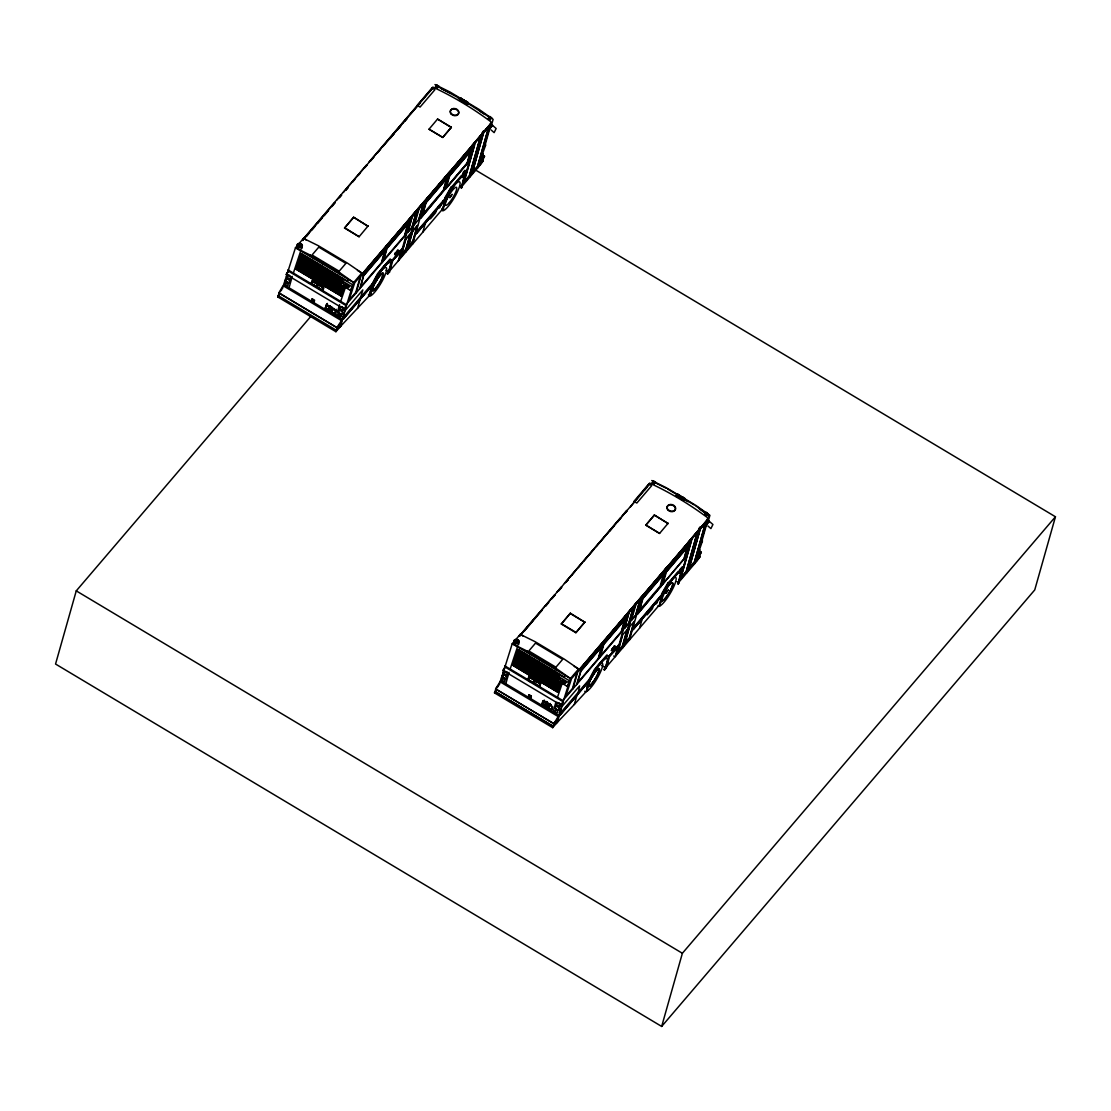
<?xml version="1.0" encoding="UTF-8"?>
<svg xmlns="http://www.w3.org/2000/svg" width="1111" height="1111" viewBox="0 0 1111 1111"><rect width="100%" height="100%" fill="white"/><g stroke="black" fill="none" stroke-linecap="round" stroke-linejoin="round"><path stroke-width="1.5" d="M332.133 307.261L332.106 308.303L331.536 307.525M548.64 707.874L548.556 707.11L549.098 708.068M332.106 308.552L331.981 307.386L332.106 308.303M334.147 309.594L333.661 308.344M549.431 703.791L548.417 703.791M550.917 705.568L550.723 704.43M546.834 703.36L547.265 702.36L546.834 703.36L545.751 701.527M331.786 311.635L332.3 312.149L331.536 311.483M329.967 306.511L330.259 307.553M700.388 526.892L699.861 527.906M545.14 702.138L544.945 701.291M544.945 701.513L545.626 702.083M328.148 309.066L329.134 309.955M545.932 706.249L544.876 704.916L545.126 705.777M329.884 306.247L330.745 306.747M330.481 306.386L330.064 307.386L329.509 306.761M699.319 528.475L699.666 527.683M699.694 527.753L699.375 528.475M435.512 87.019L436.873 85.005L438.678 86.408L437.373 87.936L435.512 87.019L436.873 85.005M437.373 87.936L438.734 85.922M652.282 482.993L653.643 480.98L655.448 482.382L654.143 483.91L652.282 482.993L653.643 480.98M654.143 483.91L655.504 481.896M333.494 308.511L332.647 308.802L333.744 308.622M550.348 704.818L549.584 704.249L550.5 704.513M328.662 309.677L329.856 310.691L329.273 309.636M545.432 705.652L546.862 706.11M546.306 702.791L547.07 701.61M682.821 567.527L680.168 571.054L679.918 569.457L682.571 567.415L680.168 571.054M328.176 305.317L328.856 306.108M310.691 316.566L76.256 590.871L55.55 664.031L661.67 1026.439L1034.744 589.927L1055.45 516.768L474.647 169.497M340.66 326.148L335.911 331.703L277.722 296.915L278.097 295.568L336.383 330.245M336.23 330.161L340.563 323.62L337.022 327.773L278.833 292.985L282.388 286.777L283.236 285.805L341.424 320.593L337.175 327.217L335.911 331.703M278.347 295.554L279.083 292.957L337.119 327.662M282.375 288.832L295.47 247.753L303.484 238.379L318.413 245.753L347.507 263.154L361.825 273L356.214 292.832M284.583 282.291L284.805 281.514M289.041 287.805L292.276 276.403M310.025 256.447L310.386 255.141L295.47 247.753L353.659 282.541L339.452 327.551L370.477 294.457M313.496 258.53L313.871 257.224M312.191 298.859L311.622 300.873L313.969 302.331L314.58 300.192L312.149 298.734L311.552 300.887L313.899 302.234M322.259 263.779L322.634 262.46M326.731 266.446L327.106 265.126M368.13 225.922L359.089 236.74L344.535 228.047L353.59 217.228L368.047 226.269L353.59 217.228M335.272 271.556L335.647 270.237M335.855 311.76L334.8 314.205L325.092 308.414L327.231 303.525L326.217 307.108M339.105 273.848L339.48 272.528L310.386 255.141M343.952 288.055L344.479 286.832L343.952 288.055L298.651 260.96L298.998 259.932L350.409 290.388L352.867 284.874L343.049 279L340.591 284.513L341.549 283.388M334.8 314.205L335.814 310.622L326.106 304.831M336.327 316.066L339.549 304.664M359.089 236.74L344.632 227.699M344.743 309.455L345.868 305.469L288.221 271.001L286.249 274.486L344.743 309.455L346.438 304.803L287.943 269.834M340.605 326.342L345.021 310.733L362.811 289.902L357.561 308.497M343.368 319.065L372.74 284.708L342.757 318.704L343.368 319.065L372.963 283.93L378.268 273.889L390.614 259.46M449.955 171.302L361.2 275.167L490.965 123.835L361.797 274.959M359.811 288.61L364.811 270.959L360.728 286.916L381.42 262.71L385.85 247.017M364.297 274.625L365.227 271.32L385.6 247.489L384.656 250.808M383.698 266.473L384.295 266.834A18.623 3.986 -59.1 0 0 371.032 293.804L370.435 293.443A18.623 3.986 -59.1 0 1 383.698 266.473A18.623 3.986 -59.1 0 1 387.281 273.723L389.475 272.237L392.697 260.835L390.003 259.099L377.671 273.528L372.352 283.569L369.727 295.332L372.352 283.569L342.98 317.927L343.591 318.288M381.712 263.001L386.697 245.35M382.864 261.64L387.864 243.989M409.959 114.461L432.332 88.769M388.211 244.267L383.767 259.946L404.46 235.74L408.904 220.061M429.013 129.209L442.803 137.445L429.013 129.209L437.567 119.058L451.358 127.293L442.803 137.445M402.376 248.433L392.086 260.474L388.864 271.876L387.281 273.723M394.627 254.488L397.752 249.864L399.113 250.683L398.696 252.128L396.002 255.294L394.627 254.488L397.335 251.322L398.696 252.128M396.002 255.294L399.113 250.683M437.567 119.058L451.288 127.515M404.751 236.032L409.751 218.381M398.28 260.849L401.515 249.447L401.89 250.6L391.864 261.252L401.89 250.6M399.141 259.835L411.431 216.423L425.027 200.522L412.736 243.934M405.959 250.878L417.819 208.951M405.946 251.891L418.236 208.465M406.779 249.919L418.639 207.979M418.93 219.422L423.472 203.41L418.986 208.646M448.622 172.885L443.636 190.536L420.5 218.409L425.499 200.73M416.347 233.685L445.608 199.452L415.736 233.324L416.347 233.685L445.83 198.661L452.385 187.176L462.273 175.607L465.606 175.538M426.735 198.494L422.194 216.423L427.193 198.73M459.468 100.004L460.912 98.018L462.593 99.559L461.287 101.087L459.468 100.004L460.912 98.018M422.819 232.143L425.819 221.52M461.287 101.087L462.718 99.115M462.204 101.629L463.634 99.657L465.328 101.184L464.023 102.712L462.204 101.629L463.634 99.657M431.54 214.84L430.401 218.839L435.609 212.743L436.734 208.757M431.401 216.062L431.623 215.284M464.023 102.712L465.453 100.74M432.623 214.645L432.846 213.867M464.926 103.254L466.356 101.282L468.05 102.823L466.745 104.351L464.926 103.254L466.356 101.282M466.745 104.351L468.175 102.365M437.706 207.618L437.928 206.84M447.775 174.552L443.345 190.245L422.652 214.451M449.094 173.122L443.636 190.536M450.413 171.58L445.414 189.259L469.356 161.248M470.245 151.457L471.189 148.138L450.816 171.969L449.427 175.01M442.747 201.73L442.97 200.938M461.773 186.579L464.995 175.163L461.662 175.246L451.774 186.815L445.219 198.3L442.595 210.076C446.58 198.105 451.913 185.968 461.607 177.08L464.454 177.385L461.44 188.023L463.842 177.024L461.009 176.705L452.135 187.079L446.122 197.758L443.539 206.882M442.595 210.076L445.83 198.661L444.761 198.036L451.33 186.551M465.19 171.08L465.453 172.677L462.787 174.705L465.19 171.08L464.967 173.191L465.37 172.08M463.398 175.066L463.134 173.483M467.3 163.65L472.3 145.999M461.44 188.023L469.995 159.692L420.5 218.409M470.439 158.095L474.98 142.069L490.368 124.057L361.658 275.445M465.62 176.038L474.328 145.291M480.341 136.903L469.425 175.496L464.106 181.982L475.425 142.347L474.661 142.111M469.522 175.649L480.605 136.472L475.189 142.805M469.717 176.274L481.591 134.334M482.049 133.195L482.285 132.376M470.147 176.76L482.438 133.348M471.356 174.358L483.216 132.431M483.424 131.598L482.882 132.112M472.55 171.844L483.466 133.237M488.604 127.237L477.674 165.845L472.244 172.469L483.327 133.292L488.826 126.862L477.744 166.025M477.605 168.039L490.354 124.89M482.716 154.707L481.23 158.567L482.854 154.79M484.896 145.86L490.354 126.557M479.383 165.303L481.021 160.789L484.549 156.234L481.577 154.457M484.549 156.234L481.021 160.789M492.34 125.724L491.284 124.432L492.34 125.724L489.715 128.779M483.813 157.526L482.841 160.97L480.035 164.247M494.492 692.889L494.867 691.542L553.056 726.344L552.681 727.677L494.492 692.889L496.27 690.82M495.603 688.959L500.006 681.779L558.194 716.567L553.792 723.747L495.603 688.959L498.27 685.848M501.353 678.279L501.575 677.488M655.448 482.382L666.642 487.923L695.736 505.324L709.915 515.337L708.249 521.226L706.096 523.739L707.763 517.837A214.423 130.279 40.5 0 0 649.574 483.049L649.102 484.743L519.184 636.284L554.695 594.718M505.824 683.779L509.046 672.377M519.323 635.77L520.254 634.353L535.183 641.741L564.277 659.129L578.595 668.975L572.984 688.806M526.795 652.435L527.169 651.115L512.24 643.727L499.297 684.904M530.28 654.518L530.641 653.199M528.392 696.861L530.669 698.208L528.392 696.861L528.961 694.833L531.239 696.194M539.043 659.753L539.404 658.434M543.501 662.42L543.876 661.101M561.319 624.021L570.36 613.203L584.817 622.243L575.859 632.715L561.319 624.021L570.36 613.203M552.042 667.53L552.417 666.211M541.862 704.388L542.876 700.805L552.584 706.61L551.57 710.193L541.862 704.388L543.473 700.722M542.987 703.082L543.668 700.694M555.889 669.822L556.264 668.516L527.169 651.115M557.361 680.501L559.819 674.974L569.637 680.849L567.179 686.362L557.361 680.501L558.333 679.363M553.097 712.054L555.861 702.277M575.859 632.715L584.914 621.91M553.889 723.636L495.756 689.042L495.117 691.528L553.153 726.233L553.736 723.553L557.333 719.595L553.792 723.747M553 726.136L556.458 722.094L557.18 719.511M503.019 670.461L505.561 666.308L503.019 670.461L561.513 705.429L563.208 700.777L504.713 665.808M563.208 700.777L561.513 705.429M557.375 722.317L561.791 706.707L579.595 685.89L577.942 694.222L559.541 714.679L560.138 715.04L589.51 680.682L578.387 692.625M560.138 715.04L589.733 679.904L595.038 669.864L607.384 655.434M666.725 567.277L577.984 671.155L707.735 519.809L578.567 670.933M576.595 684.584L582.039 667.197M581.928 667.211L577.498 682.89L598.19 658.684L602.62 642.991M581.067 670.613L581.997 667.294M574.22 666.378L578.595 668.975L570.429 678.529L556.222 723.539L574.331 704.485L576.901 695.375M607.134 658.448A18.623 3.986 -59.1 0 1 604.051 669.711L606.245 668.211L609.467 656.809L606.773 655.073L594.441 669.502L589.122 679.543L586.497 691.306L589.122 679.543L559.763 713.901L560.361 714.262M601.426 646.783L602.37 643.463M598.482 658.976L603.481 641.325M599.634 657.629L604.634 639.978M648.643 484.465L630.451 506.908M604.981 640.242L600.537 655.934L621.23 631.715L625.674 616.036M668.128 523.267L659.573 533.433L645.783 525.184L654.337 515.032L668.058 523.503L654.337 515.032M605.634 667.85L608.856 656.448L619.146 644.408M611.411 650.463L614.522 645.838L615.883 646.658L615.48 648.116L612.772 651.282L611.411 650.463L614.522 645.838M612.772 651.282L615.883 646.658M621.521 632.006L626.535 614.355M615.925 655.823L628.201 612.397L641.797 596.496L629.506 639.922L628.159 639.103M608.647 657.226L618.66 646.574L618.285 645.422L615.05 656.837L613.703 656.018M622.438 635.159L617.966 650.949L622.813 645.283L627.284 629.479L622.438 635.159L618.285 650.407M628.882 612.619L624.354 628.645L628.923 623.299L633.451 607.273M622.66 645.283L626.979 630.048M622.729 646.852L634.589 604.926M622.715 647.866L635.006 604.44M623.549 645.894L635.409 603.967M625.146 642.422L629.451 627.187M635.936 604.634L631.229 620.646L635.714 615.397L640.242 599.385L635.77 604.62M639.95 599.94L635.603 615.3L631.59 619.98M629.618 637.186L633.937 621.952M659.573 533.433L645.852 524.961M685.668 556.944L637.27 614.383L642.269 596.704M661.767 595.065L632.52 629.298L633.117 629.659L662.6 594.649L669.155 583.164L679.043 571.596L682.376 571.512M643.505 594.468L638.964 612.397L643.977 594.718M639.242 622.091L638.936 623.215L641.852 619.035M676.252 495.978L677.682 493.992L679.376 495.534L678.071 497.061L676.252 495.978L677.682 493.992M639.589 628.118L642.602 617.508M678.071 497.061L679.501 495.089M678.974 497.603L680.404 495.631L682.098 497.159L680.793 498.686L678.974 497.603L680.404 495.631M648.31 610.814L647.171 614.814L652.379 608.731L653.504 604.731M648.185 612.05L648.407 611.258M680.793 498.686L682.223 496.714M649.393 610.619L649.616 609.842M681.696 499.242L683.14 497.256L684.82 498.797L683.515 500.325L681.696 499.242L683.14 497.256M683.515 500.325L684.959 498.353M654.476 603.592L654.698 602.815M664.545 570.526L660.115 586.219L639.422 610.425M665.406 568.86L660.864 586.789L665.864 569.096M667.183 567.554L661.725 584.969M663.086 583.539L667.517 567.86M683.779 559.333L688.223 543.64L667.6 567.943L666.197 570.985M659.517 597.704L659.74 596.926M681.765 571.151L678.432 571.235L668.558 582.789L661.989 594.288L659.379 606.05C663.35 594.079 668.683 581.942 678.377 573.054L681.224 573.359L678.21 584.011L680.612 572.998L677.779 572.693L668.919 583.053L662.892 593.732L659.892 604.37L604.051 669.711M659.379 606.05L662.6 594.649L661.545 594.01L668.1 582.525M687.029 547.431L688.639 541.696M679.557 570.693L681.96 567.054M684.07 559.625L689.07 541.974M678.543 582.553L680.849 574.401M678.21 584.011L686.765 555.667L637.27 614.383M687.223 554.07L691.75 538.043L707.138 520.031L578.428 671.419M682.39 572.012L691.098 541.265M697.375 532.461L686.292 571.623L680.876 577.956L692.209 538.321L688.612 541.696M686.501 572.248L698.361 530.322M698.916 529.072L699.069 528.35M686.917 572.748L699.208 529.322M688.126 570.346L699.986 528.405M700.097 529.267L689.014 568.443L694.514 561.999L705.596 522.837M694.389 564.013L707.124 520.865M708.61 516.504L708.985 515.157L695.597 505.769M701.666 541.835L707.124 522.531M696.166 561.277L697.791 556.778L700.583 553.5L699.611 556.944M708.054 520.406L709.11 521.698L708.054 520.406L706.318 522.448M697.791 556.778L701.319 552.209L698.361 550.445M701.319 552.209L697.944 556.861M661.67 1026.439L682.376 953.28L1055.45 516.768M546.445 703.527L547.265 703.346M547.667 702.61L546.654 703.207M548.251 703.374L548.792 704.263M332.62 308.539L331.786 308.427M549.639 704.152L549.681 705.082L550.5 704.693M293.373 273.07L300.734 250.905M510.143 669.058L517.518 646.88M295.845 269.195L296.373 267.973L341.674 295.068L341.327 296.095L295.845 269.195L296.373 267.973M296.54 267.14L297.068 265.918L342.382 293.012L342.021 294.04L296.54 267.14L297.068 265.918M297.248 265.085L297.776 263.863L343.077 290.943L342.73 291.971L297.248 265.085L297.776 263.863M297.942 263.015L298.47 261.793L343.785 288.888L343.438 289.915L297.942 263.015L298.47 261.793M299.345 258.905L299.873 257.683L340.494 281.958L340.133 282.986L299.345 258.905L299.873 257.683M300.053 256.849L300.581 255.627L341.188 279.903L340.841 280.93L300.053 256.849L300.581 255.627M300.748 254.78L301.289 253.558L341.896 277.847L341.535 278.875L300.748 254.78L301.289 253.558M298.651 260.96L299.178 259.738M311.052 283.652L312.066 280.666L323.884 287.721L322.87 290.707M311.483 283.583L316.635 286.666L317.482 284.194L312.33 281.111L311.483 283.749L312.427 281.319L317.302 284.235L316.371 286.666L317.121 284.43M323.009 287.943L322.246 290.179L323.176 287.749L318.413 284.902M339.966 283.18L340.494 281.958M340.66 281.125L341.188 279.903M341.369 279.069L341.896 277.847M340.813 283.555L342.646 278.194L347.576 281.139L348.201 279.292M342.049 281.93L343.049 279M341.146 296.29L341.674 295.068M341.855 294.221L342.382 293.012M342.549 292.165L343.077 290.943M343.257 290.11L343.785 288.888M340.674 301.359L345.743 286.499C348.354 284.652 343.73 283.736 345.743 286.374M512.615 665.17L513.143 663.947L558.444 691.042L557.916 692.264L512.615 665.17L557.916 692.264M513.31 663.114L513.851 661.892L559.152 688.987L558.625 690.209L513.31 663.114L558.625 690.209M514.018 661.059L514.546 659.837L559.861 686.931L559.319 688.14L514.018 661.059L559.319 688.14M514.726 658.99L515.254 657.781L560.555 684.862L560.027 686.084L514.726 658.99L560.027 686.084M515.421 656.934L515.948 655.712L561.263 682.807L560.722 684.029L515.421 656.934L560.722 684.029M516.129 654.879L516.657 653.657L557.264 677.946L556.736 679.154L516.129 654.879L556.736 679.154M516.823 652.824L517.351 651.601L557.958 675.877L557.43 677.099L516.823 652.824L557.43 677.099M517.532 650.768L518.059 649.546L558.666 673.821L558.139 675.044L517.532 650.768L558.139 675.044M527.822 679.626L528.85 676.641L540.654 683.709L539.64 686.681M534.419 683.112L535.183 680.876L539.96 683.737L539.016 686.154L534.238 683.293L535.085 680.668L540.196 683.723L539.363 686.209L534.238 683.154M557.583 679.543L559.416 674.169L564.346 677.113L564.971 675.266M558.833 677.904L559.819 674.974M557.458 697.333L562.513 682.487C565.124 680.668 560.5 679.779 562.527 682.348M700.124 527.378L700.333 526.85M329.87 307.025L330.009 305.956M325.092 308.414L327.231 303.525M327.495 304.108L325.62 308.4L334.411 313.663L336.286 309.358M329.203 306.65L329.342 305.692M329.05 306.775L329.564 305.831M329.55 306.039L332.578 308.316M544.265 700.083L542.39 704.388L551.181 709.637L552.431 706.777M545.987 702.624L546.112 701.666M545.834 702.749L546.473 701.499M546.195 702.61L546.779 701.93M545.445 705.249L544.626 705.471M546.793 706.054L546.195 705.86M547.459 707.165L548.112 706.943M548.709 704.485L548.89 703.846M549.153 704.541L549.167 703.777M551.57 710.193L552.639 707.735M466.037 171.83L466.259 171.038L465.62 171.691M488.284 118.377L490.062 119.627L488.284 118.377L489.798 116.447L491.562 117.697L490.062 119.627M708.332 513.685L706.832 515.615L705.054 514.351L706.568 512.435L708.138 514.087M706.568 512.435L705.054 514.351M706.832 515.615L705.263 513.962M331.439 307.483L332.092 308.136M465.134 172.358L465.815 171.316M682.057 568.054L682.737 567.11M682.265 567.86L681.737 569.165L682.807 567.29M366.658 164.803L302.553 239.795L302.872 240.573M368.894 162.164L431.873 88.491M303.289 239.268L328.231 210.09M329.314 208.826L334.703 202.521M336.855 200.008L341.16 194.967M343.313 192.453L400.196 125.89M402.363 123.349L406.709 118.28M303.011 240.059L327.745 211.118M345.743 190.064L347.993 187.44M352.493 182.176L354.742 179.538M358.103 175.594L360.353 172.969M364.852 167.705L367.102 165.067M370.477 161.123L373.851 157.179M377.226 153.235L380.601 149.277M382.851 146.652L419.958 103.24M306.4 236.449L308.622 233.838M311.969 229.921L315.316 226.005M317.538 223.394L321.996 218.187M324.231 215.576L328.689 210.354M331.87 206.646L335.147 202.799M339.452 197.758L341.716 195.119M346.09 189.995L348.285 187.426M390.058 138.556L394.141 133.778M397.391 129.973L400.654 126.168M404.987 121.085L407.168 118.544M288.221 271.001L288.791 270.334L286.249 274.486M278.833 292.985L281.666 289.929M277.722 296.915L279.486 294.846M344.535 228.047L353.492 217.562M442.872 137.222L451.358 127.293M490.257 119.238L491.562 117.697M388.281 244.351L408.64 220.52M350.409 290.388L351.368 289.263M364.158 274.792L384.85 250.586M387.197 247.836L407.89 223.617M426.082 202.327L446.775 178.121M363.977 275.403L384.67 251.183M387.031 248.433L407.723 224.214M425.902 202.938L446.594 178.718M489.882 128.223L492.492 125.154M449.747 175.441L470.439 151.235M449.566 176.052L470.272 151.832M346.132 304.622L406.445 234.06M469.092 160.748L469.995 159.692M345.827 305.636L346.438 304.803M483.646 147.305L485.729 144.874L481.868 155.679M463.037 172.58L465.009 170.261M462.787 174.705L465.801 171.441M445.219 198.3L415.958 232.532L416.569 232.893M481.091 156.332L483.174 153.901M402.113 249.808L392.086 260.474M481.23 158.567L482.16 157.484L479.771 161.012M336.286 330.356L339.674 326.12M399.571 258.349L413.153 242.448M463.106 184.009L478.036 166.553M480.188 164.331L483.271 160.734L479.841 165.581M389.905 270.653L443.108 208.396L443.72 208.757M460.829 187.662L479.105 166.289L481.466 159.831M369.727 295.332L371.032 293.804M556.861 592.205L561.166 587.163M564.388 583.386L620.23 518.059M622.396 515.518L626.729 510.435M519.781 636.048L533.28 620.257M559.139 589.997L561.388 587.358M565.888 582.095L568.138 579.47M571.512 575.526L574.887 571.568M578.262 567.624L581.636 563.68M583.872 561.055L593.996 549.209M596.246 546.57L626.604 511.06M644.602 490.007L646.852 487.368M524.281 631.117L542.112 610.245M545.459 606.342L548.695 602.551M551.917 598.773L555.208 594.94M558.486 591.094L561.777 587.247M566.152 582.122L568.346 579.567M609.828 531.03L614.161 525.947M617.424 522.142L620.674 518.337M625.021 513.254L627.187 510.713M496.714 687.931L498.436 685.904M645.783 525.184L654.282 515.254M546.32 702.485L549.348 704.305L550.098 703.43M692.084 538.779L697.125 532.877L686.195 571.471L681.154 577.373M567.179 686.362L568.138 685.237M580.928 670.766L601.62 646.56M603.967 643.811L624.66 619.591M642.852 598.301L663.545 574.095M580.747 671.377L601.454 647.157M603.801 644.408L624.493 620.202M642.672 598.912L663.378 574.693M666.517 571.415L687.209 547.209M709.276 521.142L706.652 524.198L705.443 523.475M706.499 524.753L708.735 522.128M666.35 572.026L687.042 547.806M562.902 700.597L623.215 630.034M686.765 555.667L686.32 557M700.43 543.279L702.499 540.849L697.847 554.458L698.93 553.459L698.625 554.556L696.541 556.986M661.989 594.288L632.742 628.507L633.339 628.868M697.875 552.306L699.944 549.876M609.689 656.004L618.66 646.574M618.883 645.783L608.856 656.448M633.117 629.659L662.378 595.427M553.056 726.344L556.458 722.094M552.681 727.677L557.43 722.122M616.341 654.323L629.937 638.422M679.876 579.984L694.806 562.527M696.819 560.222L700.041 556.708L696.611 561.555M574.331 704.485L587.247 690.431M677.613 583.636L695.889 562.263L698.236 555.819M586.497 691.306L587.802 689.778A18.623 3.986 -59.1 0 1 601.079 662.823L600.468 662.448M471.842 145.722L474.98 142.069M518.059 649.546L558.666 673.821M517.351 651.601L557.958 675.877M516.657 653.657L557.264 677.946M515.948 655.712L561.263 682.807M515.254 657.781L560.555 684.862M514.546 659.837L559.861 686.931M513.851 661.892L559.152 688.987M513.143 663.947L558.444 691.042M529.197 677.293C542.015 682.098 525.725 685.237 529.1 677.085L534.252 680.168L533.405 682.64L528.253 679.571M330.981 306.9L330.106 307.678M549.487 704.277L550.306 704.166M333.994 309.719L334.689 309.108M550.764 705.693L551.223 704.943M546.89 703.666L547.515 702.735M545.001 606.064L546.445 605.176M328.398 306.08L327.759 305.733L328.703 306.192M549.181 704.43L548.473 704.346M545.223 702.166L544.682 701.458M434.956 84.561L449.872 91.949L478.966 109.336L493.131 119.349L491.465 125.251L489.326 127.765L490.993 121.863A214.423 130.279 40.5 0 0 432.804 87.075L431.735 88.991M435.568 86.533L437.428 87.45M651.726 480.535L653.587 481.466M652.338 482.507L654.198 483.424M435.693 85.38L462.731 100.171M441.581 88.783L449.288 92.63M655.559 482.896L666.35 488.271M303.484 238.379L306.4 240.101M357.45 270.404L361.825 273L353.659 282.541L339.48 272.528M523.184 636.089L520.254 634.353L512.24 643.727L570.429 678.529L556.264 668.516M465.662 101.92L489.534 117.294M458.065 97.879L462.454 100.49M465.384 102.24L468.3 103.99M459.607 99.546L461.412 100.643M462.329 101.184L464.148 102.268M465.051 102.809L466.87 103.892M460.232 185.662L462.37 186.94M395.044 253.03L396.405 253.836M385.948 270.14L389.475 272.237M301.109 253.752L341.716 278.042M300.928 254.6L341.535 278.875M300.401 255.808L341.008 280.097M341.702 280.569L351.52 286.444M300.234 256.655L340.841 280.93M299.706 257.877L340.313 282.152M299.526 258.71L340.133 282.986M298.998 259.932L344.313 287.027M298.831 260.766L344.132 287.86M298.303 261.988L343.605 289.082M298.123 262.835L343.438 289.915M297.595 264.043L342.896 291.138M297.429 264.89L342.73 291.971M296.887 266.112L342.202 293.193M296.72 266.946L342.021 294.04M667.808 489.146L694.125 504.894M685.07 499.964L688.001 501.714M296.193 268.168L341.494 295.262M676.377 495.52L678.196 496.617M679.099 497.159L680.918 498.242M681.835 498.783L683.64 499.881M296.012 269.001L341.327 296.095M311.663 283.555L316.552 286.471M322.426 289.985L317.468 287.318L318.315 284.694L323.426 287.749L322.579 290.221L317.468 287.166M329.634 306.094L330.342 306.511M283.597 284.541L341.771 319.329M699.638 550.764L698.847 553.57M677.002 581.636L679.14 582.914M570.262 613.536L584.817 622.243M611.814 649.005L613.189 649.824M561.402 623.688L575.956 632.381M601.273 665.239L606.245 668.211M587.802 689.778L587.205 689.417A18.623 3.986 -59.1 0 1 593.593 672.28A18.623 3.986 -59.1 0 1 605.842 657.934M558.486 676.543L568.29 682.418M504.991 666.975L562.638 701.444M500.367 680.515L558.555 715.317M76.256 590.871L682.376 953.28M479.883 111.058L483.896 113.864M699.333 508.907L704.693 512.671M491.895 124.793L496.145 128.529L494.131 132.626L491.076 129.945M708.665 520.767L712.929 524.503L710.901 528.6L707.846 525.92M451.538 188.828A16.804 3.597 -59.1 0 1 460.093 183.718A16.804 3.597 -59.1 0 1 450.372 203.646A16.804 3.597 -59.1 0 1 441.803 208.757M446.886 196.078A16.804 3.597 -59.1 0 1 450.733 189.939M377.948 277.111A4.513 0.972 -59.1 0 1 376.407 280.916A4.513 0.972 -59.1 0 1 373.727 284.305M373.504 281.819A16.623 3.555 -59.1 0 1 386.281 267.682A16.623 3.555 -59.1 0 1 378.684 286.805A16.623 3.555 -59.1 0 1 368.56 294.304M299.595 246.489A2.319 1.694 6.1 0 1 301.15 247.184M290.971 277.139A2.472 1.5 40.5 0 1 288.804 278.514A2.472 1.5 40.5 0 1 287.069 275.236M288.846 275.028A2.472 1.5 40.5 0 1 289.388 275.306M290.374 276.125A2.472 1.5 40.5 0 1 290.735 276.625M341.577 306.567A2.472 1.5 40.5 0 1 343.716 309.733A2.472 1.5 40.5 0 1 340.424 309.233A2.472 1.5 40.5 0 1 340.535 306.4M384.295 266.834A18.623 3.986 -59.1 0 1 387.878 274.098M514.671 642.741A2.319 1.694 6.1 0 1 516.962 642.602M507.505 672.599A2.472 1.5 40.5 0 1 505.852 674.613A2.472 1.5 40.5 0 1 503.839 671.225M506.685 671.655A2.472 1.5 40.5 0 1 507.144 672.099M558.902 702.805A2.472 1.5 40.5 0 1 560.583 705.374A2.472 1.5 40.5 0 1 558.583 706.138M558.028 705.874A2.472 1.5 40.5 0 1 556.389 703.777A2.472 1.5 40.5 0 1 557.305 702.388M672.433 505.199A4.333 3.319 15.8 0 1 674.849 510.463A4.333 3.319 15.8 0 1 668.114 510.255A4.333 3.319 15.8 0 1 669.183 505.088M670.225 504.894A4.333 3.319 15.8 0 1 671.336 504.936M601.079 662.823A18.623 3.986 -59.1 0 1 604.662 670.072M591.135 677.766A9.402 2.014 -59.1 0 1 598.773 669.877A9.402 2.014 -59.1 0 1 591.871 683.39A9.402 2.014 -59.1 0 1 590.066 679.863M593.927 672.308A4.513 0.972 -59.1 0 1 593.913 673.238M593.663 674.03A4.513 0.972 -59.1 0 1 589.399 680.043M600.412 663.503A16.623 3.555 -59.1 0 1 597.76 677.432A16.623 3.555 -59.1 0 1 584.789 691.292M667.142 587.483A10.485 2.236 -59.1 0 1 672.71 583.456A10.485 2.236 -59.1 0 1 667.864 594.635A10.485 2.236 -59.1 0 1 661.448 600.607M662.128 596.551A10.485 2.236 -59.1 0 0 661.517 598.385A10.485 2.236 -59.1 0 1 670.502 583.747A10.485 2.236 -59.1 0 1 670.28 590.802A10.485 2.236 -59.1 0 1 661.559 600.676M663.059 594.385A10.485 2.236 -59.1 0 1 665.656 589.691M673.877 577.692A16.804 3.597 -59.1 0 1 671.072 591.941A16.804 3.597 -59.1 0 1 658.018 605.787M668.378 583.317A16.804 3.597 -59.1 0 1 669.933 581.386M348.923 286.444C344.993 287.082 348.035 288.763 349.312 286.721C348.312 284.916 346.743 285.471 348.923 286.444M565.693 682.432C561.527 683.057 565.485 684.973 566.013 682.404C564.485 680.904 563.819 681.543 565.693 682.432M332.231 310.427C333.272 309.511 332.564 310.872 332.272 310.33M549.001 706.402L549.792 705.846L549.042 706.304M328.37 308.164L329.009 308.691L329.467 307.719L328.384 308.094M545.14 704.152L546.015 704.374L545.154 704.068M483.604 130.89L483.091 131.917L483.604 130.917M344.841 285.138C346.493 289.902 347.646 281.611 344.841 285.138M561.624 681.112C563.249 685.876 564.444 677.585 561.624 681.112M331.231 308.969L330.286 309.552L331.231 308.969M547.001 705.221C548.223 706.846 547.612 703.374 547.084 705.054M438.581 207.951C441.109 208.368 441.484 200.966 438.581 207.951M449.858 197.591L452.038 194.411L449.858 197.591M655.365 603.94C657.879 604.356 658.254 596.94 655.365 603.94M665.906 593.149L668.183 590.024L665.906 593.149M372.74 287.777L372.352 289.346A10.305 2.208 -59.1 0 0 375.726 288.846L377.143 287.138A10.305 2.208 -59.1 0 0 383.087 276.292L383.476 274.723A10.305 2.208 -59.1 0 0 380.101 275.222L378.684 276.931A10.305 2.208 -59.1 0 0 372.74 287.777M588.788 683.321L588.399 684.89A10.305 2.208 -59.1 0 0 591.788 684.404L593.191 682.682A10.305 2.208 -59.1 0 0 599.135 671.836L599.523 670.266A10.305 2.208 -59.1 0 0 596.149 670.766L594.746 672.488A10.305 2.208 -59.1 0 0 588.788 683.321M343.035 283.041C343.313 285.916 345.424 283.736 343.035 283.041M360.381 276.125L355.77 292.415L348.965 300.387L354.756 282.694L360.381 276.125M405.668 239.184L401.196 254.974L406.043 249.295L410.514 233.504L405.668 239.184M412.112 216.645L407.584 232.657L412.153 227.311L416.681 211.298L412.112 216.645M405.821 239.198L401.515 254.433L405.89 249.308L410.209 234.074L405.821 239.198M412.25 216.701L407.904 232.046L412 227.241L416.347 211.895L412.25 216.701M412.528 231.199L408.056 246.989L413 241.212L417.472 225.408L412.528 231.199M412.681 231.213L408.376 246.448L412.848 241.212L417.153 225.977L412.681 231.213M419.166 208.66L414.459 224.658L418.833 219.311L423.166 203.966L419.166 208.66M422.472 226.116L422.152 227.227L425.082 223.061L422.472 226.116M450.747 171.886L446.316 187.565L467.009 163.359L471.439 147.666L450.747 171.886M528.933 694.722L528.322 696.861L530.739 698.305L531.35 696.166L528.933 694.722M559.805 679.015C560.097 681.904 562.194 679.71 559.805 679.015M577.151 672.099L572.54 688.389L565.735 696.361L571.54 678.682L577.151 672.099M629.02 612.675L624.674 628.021L628.784 623.215L633.117 607.87L629.02 612.675M629.298 627.173L624.826 642.963L629.77 637.186L634.242 621.396L629.298 627.173M700.249 529.225L689.32 567.818L694.458 561.819L705.374 523.225L700.249 529.225M329.675 307.83C329.217 309.233 330.564 309.066 329.675 307.83M331.522 308.941C331.064 310.344 332.411 310.177 331.522 308.941M546.251 703.694L545.293 703.846L546.251 703.694M546.445 703.818C546.07 705.152 547.376 705.013 546.445 703.818M548.306 704.916L549.028 705.485L548.306 704.916M548.056 705.999L548.848 705.554L548.056 705.999M432.012 87.991L417.194 105.351L420.069 107.073L434.901 89.713L432.012 87.991M318.774 247.142L312.052 255.002L339.174 271.209L345.896 263.363L318.774 247.142M312.094 299.651L314.371 301.012L312.094 299.651M648.796 483.965L633.964 501.325L636.839 503.047L651.671 485.688L648.796 483.965M535.544 643.116L528.822 650.977L555.944 667.197L562.666 659.337L535.544 643.116M528.864 695.625L531.141 696.986L528.864 695.625M449.441 202.521A10.485 2.236 -59.1 0 0 456.607 187.481A10.485 2.236 -59.1 0 0 447.108 198.897A10.485 2.236 -59.1 0 0 449.441 202.521M376.546 287.513A9.402 2.014 -59.1 0 0 382.864 274.084A9.402 2.014 -59.1 0 0 374.31 284.499A9.402 2.014 -59.1 0 0 376.546 287.513M376.24 287.332A9.402 2.014 -59.1 0 0 382.559 273.903A9.402 2.014 -59.1 0 0 374.004 284.319A9.402 2.014 -59.1 0 0 376.24 287.332M375.421 288.666A10.305 2.208 -59.1 0 0 383.184 273.473A10.305 2.208 -59.1 0 0 374.226 283.416A10.305 2.208 -59.1 0 0 375.421 288.666M297.929 248.892A2.708 1.986 6.1 0 0 302.164 247.656A2.708 1.986 6.1 0 0 298.331 245.475A2.708 1.986 6.1 0 0 297.929 248.892M298.29 246.67A2.319 1.694 6.1 0 0 301.956 245.656A2.319 1.694 6.1 0 0 298.72 243.753A2.319 1.694 6.1 0 0 298.29 246.67M298.137 246.948A2.708 1.986 6.1 0 0 302.373 245.698A2.708 1.986 6.1 0 0 298.54 243.517A2.708 1.986 6.1 0 0 298.137 246.948M285.874 280.153A2.528 1.542 40.5 0 0 289.54 282.347A2.528 1.542 40.5 0 0 288.374 278.903A2.528 1.542 40.5 0 0 285.874 280.153M338.605 311.691A2.528 1.542 40.5 0 0 342.285 313.885A2.528 1.542 40.5 0 0 341.105 310.427A2.528 1.542 40.5 0 0 338.605 311.691M285.485 284.013A1.625 0.986 40.5 0 0 287.846 285.43A1.625 0.986 40.5 0 0 287.096 283.208A1.625 0.986 40.5 0 0 285.485 284.013M338.313 315.427A1.625 0.986 40.5 0 0 340.674 316.843A1.625 0.986 40.5 0 0 339.924 314.621A1.625 0.986 40.5 0 0 338.313 315.427M286.666 276.861A2.472 1.5 40.5 0 0 290.263 279A2.472 1.5 40.5 0 0 289.11 275.625A2.472 1.5 40.5 0 0 286.666 276.861M339.397 308.386A2.472 1.5 40.5 0 0 342.993 310.538A2.472 1.5 40.5 0 0 341.841 307.164A2.472 1.5 40.5 0 0 339.397 308.386M338.327 312.01A2.528 1.542 40.5 0 0 341.994 314.205A2.528 1.542 40.5 0 0 340.827 310.761A2.528 1.542 40.5 0 0 338.327 312.01M285.596 280.486A2.528 1.542 40.5 0 0 289.263 282.68A2.528 1.542 40.5 0 0 288.096 279.236A2.528 1.542 40.5 0 0 285.596 280.486M338.216 315.538A1.625 0.986 40.5 0 0 340.577 316.954A1.625 0.986 40.5 0 0 339.827 314.732A1.625 0.986 40.5 0 0 338.216 315.538M451.344 114.28A4.333 3.319 15.8 0 0 458.537 113.739A4.333 3.319 15.8 0 0 453.455 108.92A4.333 3.319 15.8 0 0 451.344 114.28M451.469 113.822A4.333 3.319 15.8 0 0 458.662 113.28A4.333 3.319 15.8 0 0 453.58 108.475A4.333 3.319 15.8 0 0 451.469 113.822M514.699 644.88A2.708 1.986 6.1 0 0 518.948 643.63A2.708 1.986 6.1 0 0 515.115 641.45A2.708 1.986 6.1 0 0 514.699 644.88M515.06 642.644A2.319 1.694 6.1 0 0 518.726 641.63A2.319 1.694 6.1 0 0 515.49 639.728A2.319 1.694 6.1 0 0 515.06 642.644M514.907 642.922A2.708 1.986 6.1 0 0 519.156 641.672A2.708 1.986 6.1 0 0 515.323 639.505A2.708 1.986 6.1 0 0 514.907 642.922M502.644 676.127A2.528 1.542 40.5 0 0 506.324 678.335A2.528 1.542 40.5 0 0 505.144 674.877A2.528 1.542 40.5 0 0 502.644 676.127M555.375 707.665A2.528 1.542 40.5 0 0 559.055 709.86A2.528 1.542 40.5 0 0 557.875 706.415A2.528 1.542 40.5 0 0 555.375 707.665M502.353 679.876A1.625 0.986 40.5 0 0 504.713 681.293A1.625 0.986 40.5 0 0 503.963 679.071A1.625 0.986 40.5 0 0 502.353 679.876M555.083 711.415A1.625 0.986 40.5 0 0 557.444 712.818A1.625 0.986 40.5 0 0 556.694 710.609A1.625 0.986 40.5 0 0 555.083 711.415M503.436 672.835A2.472 1.5 40.5 0 0 507.033 674.974A2.472 1.5 40.5 0 0 505.894 671.613A2.472 1.5 40.5 0 0 503.436 672.835M556.18 704.36A2.472 1.5 40.5 0 0 559.763 706.513A2.472 1.5 40.5 0 0 558.625 703.138A2.472 1.5 40.5 0 0 556.18 704.36M555.097 707.985A2.528 1.542 40.5 0 0 558.777 710.193A2.528 1.542 40.5 0 0 557.597 706.735A2.528 1.542 40.5 0 0 555.097 707.985M502.366 676.46A2.528 1.542 40.5 0 0 506.047 678.654A2.528 1.542 40.5 0 0 504.866 675.21A2.528 1.542 40.5 0 0 502.366 676.46M668.239 509.81A4.333 3.319 15.8 0 0 675.432 509.255A4.333 3.319 15.8 0 0 670.364 504.45A4.333 3.319 15.8 0 0 668.239 509.81M592.607 683.071A9.402 2.014 -59.1 0 0 598.926 669.641A9.402 2.014 -59.1 0 0 590.372 680.043A9.402 2.014 -59.1 0 0 592.607 683.071M591.483 684.223A10.305 2.208 -59.1 0 0 599.232 669.016A10.305 2.208 -59.1 0 0 590.274 678.96A10.305 2.208 -59.1 0 0 591.483 684.223"/></g></svg>
